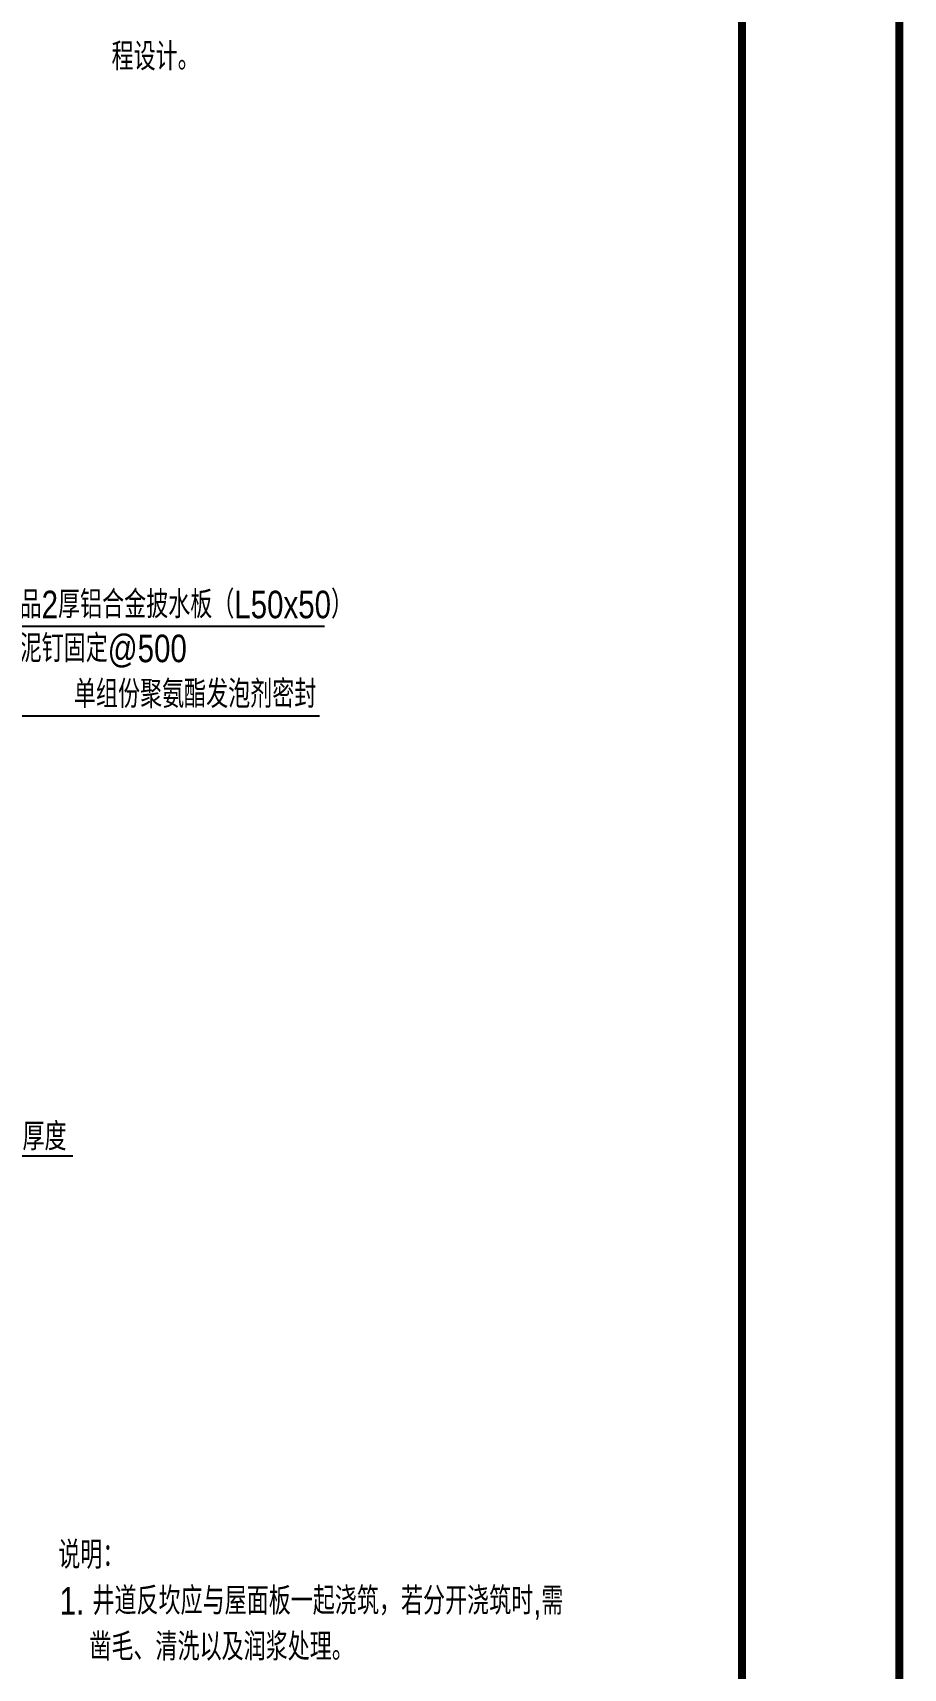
# Model space of a CAD drawing. Extents: x -40548 to 155442, y 5688 to 67136.
# Drawn here: x 135541 to 136647, y 7820 to 9897 of the extents above; entities that cross this region are included whole.
import ezdxf
from ezdxf.enums import TextEntityAlignment as Align

# ---------------------------------------------------------------- set-up
doc = ezdxf.new("R2010")
doc.units = 0
doc.header["$LTSCALE"] = 1000
doc.layers.get('DEFPOINTS').update_dxf_attribs({"color": 200})
for name, color, linetype in [('0-cxFrame', 155, 'Continuous'), ('A-AXIS-SYMB', 3, 'Continuous'), ('CR-PUB-TEXT', 7, 'Continuous'), ('CR-建-Dims-IDEN', 13, 'Continuous')]:
    doc.layers.add(name, color=color, linetype=linetype)
doc.layers.add('0-cxText', color=131, linetype='Continuous', lineweight=25)
doc.styles.add('cx_tuming', font='simhei.ttf')
doc.styles.add('cx_tuqian1', font='')
doc.styles.add('HZ', font='xcsg.shx', dxfattribs={"width": 0.8, "bigfont": 'hztxt.shx'})
doc.styles.add('黑体', font='', dxfattribs={"width": 0.9})
doc.styles.get('cx_tuqian1').set_extended_font_data('SimSun')
doc.styles.get('黑体').set_extended_font_data('冬青黑体简体中文 W3')

# ---------------------------------------------------------------- blocks, each defined once
blk = doc.blocks.new('42423')
at = {"layer": 'CR-PUB-TEXT', "style": 'HZ', "width": 0.8}
blk.add_text(' 程设计。', height=35, dxfattribs=at).set_placement((40599267565.2, 3385068944.2))
blk = doc.blocks.new('34543432')
at = {"layer": 'CR-建-Dims-IDEN', "linetype": 'Continuous'}
for p, q in [((40599267871.914284, 3385066273.210777), (40599267456.305458, 3385066273.210777)), ((40599267865.430168, 3385066159.377197), (40599267456.305458, 3385066159.377197)), ((40599267256.578934, 3385065600.670112), (40599267552.329277, 3385065600.670112))]:
    blk.add_line(p, q, dxfattribs=at)
at = {"layer": 'CR-PUB-TEXT', "style": 'HZ', "width": 0.8}
for s, p in [('说明：', (40599267533.67202, 3385065076.401292)), ('1. 井道反坎应与屋面板一起浇筑，若分开浇筑时,需', (40599267535.435799, 3385065018.067958)), (' 凿毛、清洗以及润浆处理。', (40599267562.790024, 3385064959.734625))]:
    blk.add_text(s, height=35, dxfattribs=at).set_placement(p)
at = {"layer": 'CR-建-Dims-IDEN', "color": 7, "linetype": 'Continuous', "style": 'HZ', "width": 0.8}
for s, p in [('成品2厚铝合金披水板（L50x50）', (40599267456.530983, 3385066283.611721)), ('水泥钉固定@500', (40599267456.530983, 3385066227.809834)), ('单组份聚氨酯发泡剂密封', (40599267553.546219, 3385066169.77814)), ('防火泥封堵（填充厚度', (40599267264.197594, 3385065607.70946))]:
    blk.add_text(s, height=35, dxfattribs=at).set_placement(p)
blk = doc.blocks.new('TK22.A1 L(Dragon)')
at = {"layer": '0-cxFrame', "color": 7, "const_width": 0.5}
blk.add_lwpolyline([(0, 0), (-841, 0), (-841, 594), (0, 594)], close=True, dxfattribs=at)
at = {"layer": '0-cxFrame', "const_width": 0.5}
blk.add_lwpolyline([(-80, 10), (-821, 10), (-821, 584), (-80, 584)], close=True, dxfattribs=at)
at = {"style": '黑体', "flags": 4}
blk.add_attdef('图幅', text='', height=3.3, dxfattribs=at).set_placement((-40, 3), align=Align.RIGHT)
at = {"layer": '0-cxText', "flags": 4}
for tag, height, style, p in [('建设单位', 3.5, 'cx_tuming', (-45, 240)), ('项目名称', 3.5, 'cx_tuming', (-45, 210)), ('子项名称', 3.5, 'cx_tuming', (-45, 180)), ('工程编号', 3.3, 'cx_tuqian1', (-35, 165)), ('图名1', 3.5, 'cx_tuming', (-45, 87)), ('图名2', 3.5, 'cx_tuming', (-45, 79)), ('图名3', 3.5, 'cx_tuming', (-45, 71)), ('出图日期', 3.3, 'cx_tuqian1', (-39, 60)), ('专业', 3.3, 'cx_tuqian1', (-55, 52)), ('图号', 3.3, 'cx_tuqian1', (-55, 44)), ('版次', 3.3, 'cx_tuqian1', (-20, 44))]:
    blk.add_attdef(tag, text='', height=height, dxfattribs=dict(at, style=style)).set_placement(p, align=Align.MIDDLE)
at = {"layer": 'DEFPOINTS', "color": 6, "flags": 4}
for tag, height, style, p in [('tufu', 3.3, '黑体', (-12, 12)), ('dwfname', 4, 'cx_tuqian1', (-80, 3))]:
    blk.add_attdef(tag, text='', height=height, dxfattribs=dict(at, style=style)).set_placement(p, align=Align.RIGHT)

msp = doc.modelspace()

# ---------------------------------------------------------------- block references
at = {"layer": '0-cxFrame', "xscale": 20, "yscale": 20, "zscale": 20, "rotation": 270}
msp.add_blockref('TK22.A1 L(Dragon)', (124761.8, 5693.3), dxfattribs=at)
at = {"layer": 'A-AXIS-SYMB'}
for name, p in [('42423', (-40599131934.7, -3385059094.7)), ('34543432', (-40599131960.5, -3385057130))]:
    msp.add_blockref(name, p, dxfattribs=at)

doc.saveas('drawing.dxf')
